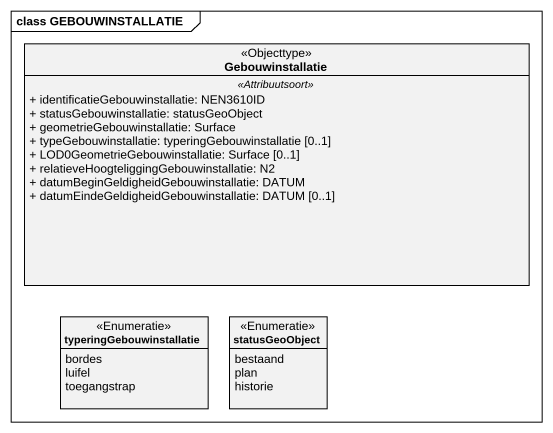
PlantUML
@startuml
mainframe class GEBOUWINSTALLATIE
hide circle
hide empty members
skinparam classAttributeIconSize 0
class Gebouwinstallatie <<Objecttype>> {
  .. <<Attribuutsoort>> ..
  + identificatieGebouwinstallatie: NEN3610ID
  + statusGebouwinstallatie: statusGeoObject
  + geometrieGebouwinstallatie: Surface
  + typeGebouwinstallatie: typeringGebouwinstallatie [0..1]
  + LOD0GeometrieGebouwinstallatie: Surface [0..1]
  + relatieveHoogteliggingGebouwinstallatie: N2
  + datumBeginGeldigheidGebouwinstallatie: DATUM
  + datumEindeGeldigheidGebouwinstallatie: DATUM [0..1]
}
enum typeringGebouwinstallatie <<Enumeratie>> {
  bordes
  luifel
  toegangstrap
}
enum statusGeoObject <<Enumeratie>> {
  bestaand
  plan
  historie
}
@enduml
